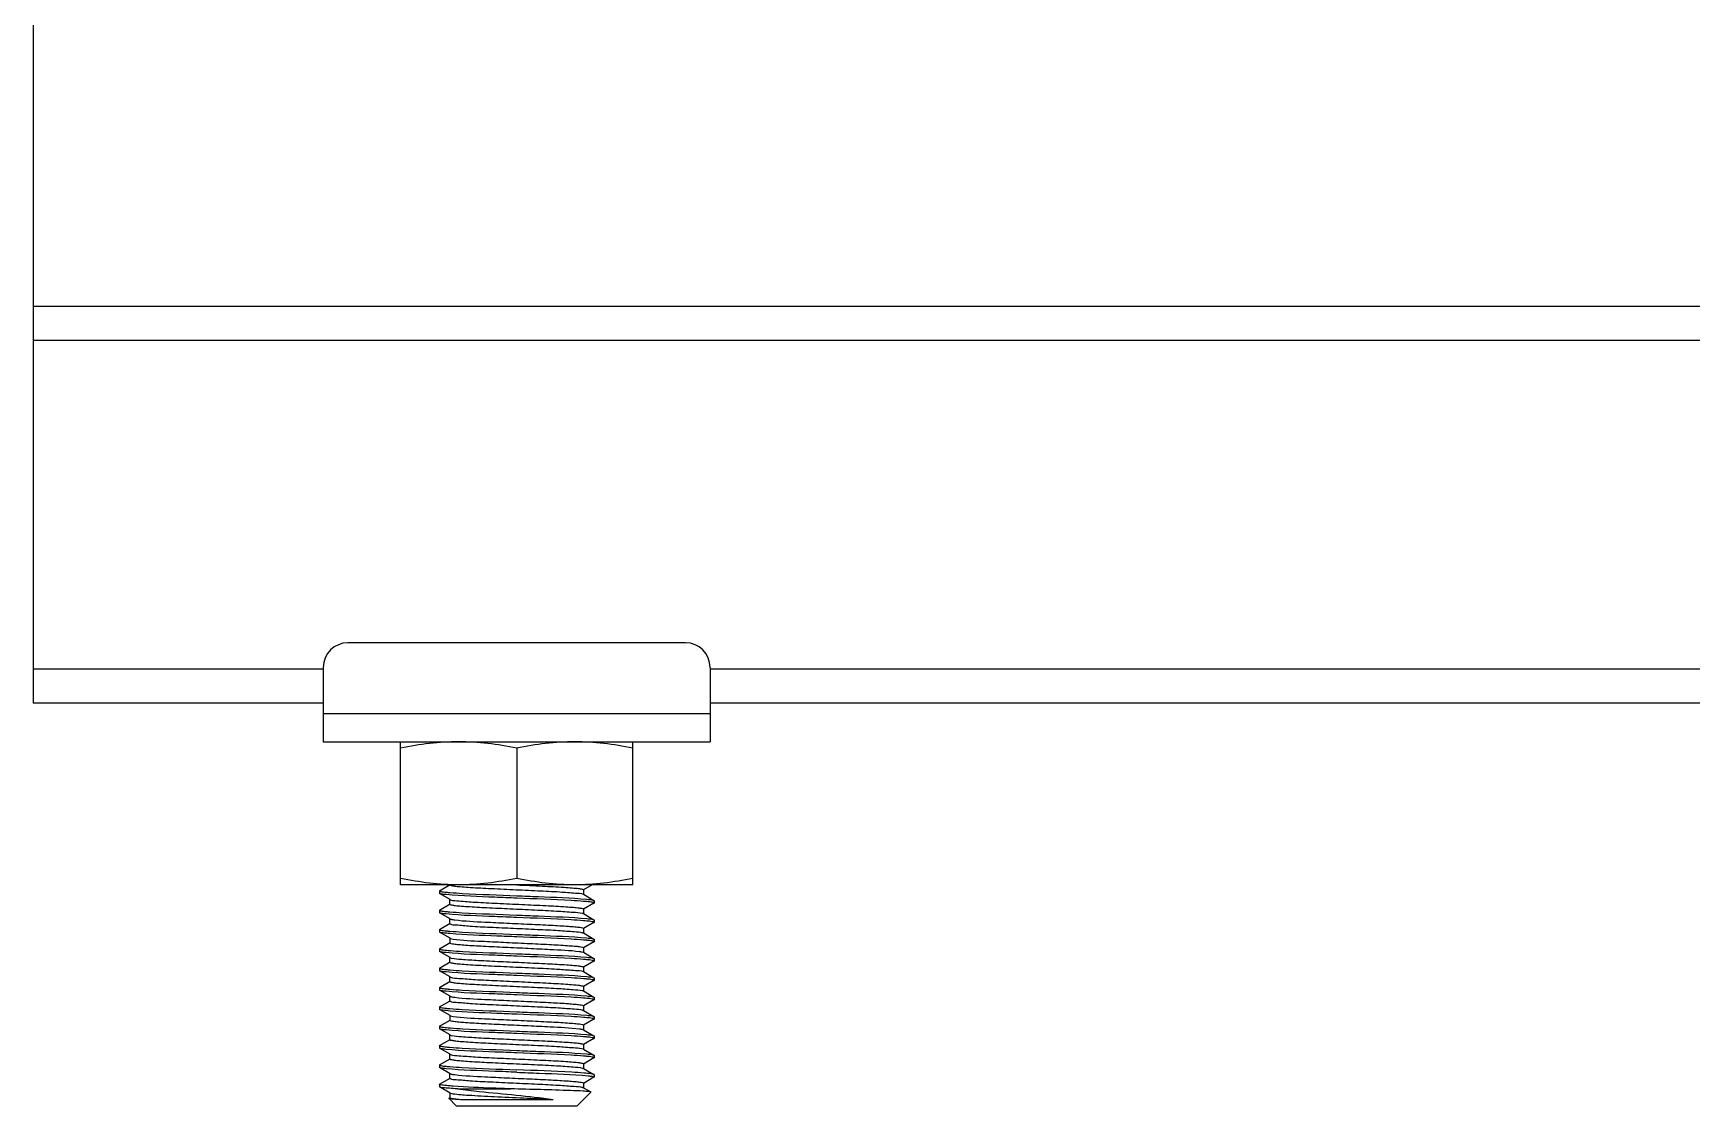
# Model space of a CAD drawing. Extents: x -427546 to -314919, y 698702 to 968782.
# Drawn here: x -418214 to -417338, y 893214 to 893781 of the extents above; entities that cross this region are included whole.
import ezdxf

# ---------------------------------------------------------------- set-up
doc = ezdxf.new("R2010")
doc.units = 0
doc.header["$LTSCALE"] = 1000
doc.header["$MEASUREMENT"] = 0
doc.layers.get('0').update_dxf_attribs({"linetype": 'CONTINUOUS'})

msp = doc.modelspace()

# ---------------------------------------------------------------- linework, layer by layer
at = {"color": 7}
msp.add_line((-418214.12, 893827.71), (-418214.12, 893426.5), dxfattribs=at)
for p, q in [((-413990.89, 893636.05), (-418214.12, 893636.05)), ((-413990.89, 893618.16), (-418214.12, 893618.16)), ((-417869.36, 893458.39), (-418047.77, 893458.39)), ((-418060.79, 893444.39), (-418214.12, 893444.39)), ((-418060.79, 893445.38), (-418060.79, 893406.06)), ((-417856.35, 893445.38), (-417856.35, 893406.06)), ((-414348.84, 893444.39), (-417856.35, 893444.39)), ((-418060.79, 893426.5), (-418214.12, 893426.5)), ((-417856.35, 893420.77), (-418060.79, 893420.77)), ((-414348.84, 893426.5), (-417856.35, 893426.5)), ((-418060.79, 893406.06), (-417856.35, 893406.06)), ((-418019.9, 893330.42), (-418019.9, 893406.06)), ((-417958.57, 893402.61), (-417958.57, 893333.87)), ((-417897.24, 893330.42), (-417897.24, 893406.06)), ((-417897.24, 893330.42), (-418019.9, 893330.42)), ((-417999.36, 893327.33), (-417999.46, 893327.22)), ((-417999.46, 893327.22), (-417999.46, 893325.94)), ((-417999.36, 893325.83), (-417999.46, 893325.94)), ((-417999.36, 893327.33), (-417993.81, 893330.55)), ((-417993.81, 893322.62), (-417999.36, 893325.83)), ((-417923.45, 893325.49), (-417923.33, 893325.43)), ((-417918.72, 893330.4), (-417923.33, 893327.73)), ((-417923.33, 893325.43), (-417917.78, 893322.22)), ((-417923.21, 893327.86), (-417923.21, 893325.31)), ((-417999.36, 893317.11), (-417999.46, 893317)), ((-417999.46, 893317), (-417999.46, 893315.72)), ((-417999.36, 893315.61), (-417999.46, 893315.72)), ((-417999.36, 893317.11), (-417993.81, 893320.32)), ((-417993.81, 893312.4), (-417999.36, 893315.61)), ((-417993.92, 893320.19), (-417993.92, 893322.75)), ((-417917.78, 893320.72), (-417923.33, 893317.51)), ((-417923.33, 893315.21), (-417917.78, 893312)), ((-417923.21, 893317.64), (-417923.21, 893315.08)), ((-417917.78, 893322.22), (-417917.68, 893322.11)), ((-417917.78, 893320.72), (-417917.68, 893320.83)), ((-417917.68, 893322.11), (-417917.68, 893320.83)), ((-417999.36, 893306.89), (-417999.46, 893306.78)), ((-417999.46, 893306.78), (-417999.46, 893305.5)), ((-417999.36, 893306.89), (-417993.81, 893310.1)), ((-417993.92, 893309.97), (-417993.92, 893312.53)), ((-417993.81, 893312.4), (-417993.66, 893312.33)), ((-417917.78, 893310.5), (-417923.33, 893307.29)), ((-417923.21, 893307.42), (-417923.21, 893304.86)), ((-417917.78, 893312), (-417917.68, 893311.89)), ((-417917.78, 893310.5), (-417917.68, 893310.61)), ((-417917.68, 893311.89), (-417917.68, 893310.61)), ((-417999.36, 893305.39), (-417999.46, 893305.5)), ((-417993.81, 893302.18), (-417999.36, 893305.39)), ((-417999.36, 893296.67), (-417993.81, 893299.88)), ((-417993.92, 893302.31), (-417993.92, 893299.75)), ((-417923.33, 893304.99), (-417917.78, 893301.78)), ((-417917.78, 893300.28), (-417923.33, 893297.07)), ((-417923.21, 893297.2), (-417923.21, 893294.64)), ((-417917.78, 893301.78), (-417917.68, 893301.67)), ((-417917.78, 893300.28), (-417917.68, 893300.39)), ((-417917.68, 893301.67), (-417917.68, 893300.39)), ((-417999.36, 893296.67), (-417999.46, 893296.56)), ((-417999.46, 893296.56), (-417999.46, 893295.28)), ((-417999.36, 893295.17), (-417999.46, 893295.28)), ((-417993.81, 893291.95), (-417999.36, 893295.17)), ((-417999.36, 893286.45), (-417993.81, 893289.66)), ((-417993.92, 893289.53), (-417993.92, 893292.08)), ((-417923.33, 893294.77), (-417917.78, 893291.56)), ((-417917.78, 893290.06), (-417923.33, 893286.84)), ((-417917.78, 893291.56), (-417917.68, 893291.45)), ((-417917.78, 893290.06), (-417917.68, 893290.17)), ((-417917.68, 893291.45), (-417917.68, 893290.17)), ((-417999.36, 893286.45), (-417999.46, 893286.33)), ((-417999.46, 893286.33), (-417999.46, 893285.06)), ((-417999.36, 893284.94), (-417999.46, 893285.06)), ((-417993.81, 893281.73), (-417999.36, 893284.94)), ((-417993.92, 893279.31), (-417993.92, 893281.86)), ((-417923.45, 893284.61), (-417923.33, 893284.55)), ((-417923.33, 893284.55), (-417917.78, 893281.34)), ((-417917.78, 893279.83), (-417923.33, 893276.62)), ((-417923.21, 893286.97), (-417923.21, 893284.42)), ((-417917.78, 893281.34), (-417917.68, 893281.22)), ((-417917.78, 893279.83), (-417917.68, 893279.95)), ((-417917.68, 893281.22), (-417917.68, 893279.95)), ((-417999.36, 893276.22), (-417999.46, 893276.11)), ((-417999.46, 893276.11), (-417999.46, 893274.83)), ((-417999.36, 893274.72), (-417999.46, 893274.83)), ((-417999.36, 893276.22), (-417993.81, 893279.44)), ((-417993.81, 893271.51), (-417999.36, 893274.72)), ((-417993.92, 893269.08), (-417993.92, 893271.64)), ((-417993.81, 893271.51), (-417993.66, 893271.44)), ((-417923.33, 893274.33), (-417917.78, 893271.11)), ((-417923.21, 893276.75), (-417923.21, 893274.2)), ((-417917.78, 893271.11), (-417917.68, 893271)), ((-417917.68, 893271), (-417917.68, 893269.72)), ((-417999.36, 893266), (-417999.46, 893265.89)), ((-417999.46, 893265.89), (-417999.46, 893264.61)), ((-417999.36, 893264.5), (-417999.46, 893264.61)), ((-417999.36, 893266), (-417993.81, 893269.21)), ((-417993.81, 893261.29), (-417999.36, 893264.5)), ((-417917.78, 893269.61), (-417923.33, 893266.4)), ((-417923.33, 893264.1), (-417917.78, 893260.89)), ((-417923.21, 893266.53), (-417923.21, 893263.97)), ((-417917.78, 893269.61), (-417917.68, 893269.72)), ((-417999.36, 893255.78), (-417999.46, 893255.67)), ((-417999.46, 893255.67), (-417999.46, 893254.39)), ((-417999.36, 893254.28), (-417999.46, 893254.39)), ((-417999.36, 893255.78), (-417993.81, 893258.99)), ((-417993.81, 893251.07), (-417999.36, 893254.28)), ((-417993.92, 893261.42), (-417993.92, 893258.86)), ((-417917.78, 893259.39), (-417923.33, 893256.18)), ((-417923.33, 893253.88), (-417917.78, 893250.67)), ((-417923.21, 893256.31), (-417923.21, 893253.75)), ((-417917.78, 893260.89), (-417917.68, 893260.78)), ((-417917.78, 893259.39), (-417917.68, 893259.5)), ((-417917.68, 893260.78), (-417917.68, 893259.5)), ((-417999.36, 893245.56), (-417999.46, 893245.45)), ((-417999.46, 893245.45), (-417999.46, 893244.17)), ((-417999.36, 893245.56), (-417993.81, 893248.77)), ((-417993.92, 893248.64), (-417993.92, 893251.2)), ((-417917.78, 893249.17), (-417923.33, 893245.96)), ((-417923.21, 893246.09), (-417923.21, 893243.53)), ((-417917.78, 893250.67), (-417917.68, 893250.56)), ((-417917.78, 893249.17), (-417917.68, 893249.28)), ((-417917.68, 893250.56), (-417917.68, 893249.28)), ((-417999.36, 893244.06), (-417999.46, 893244.17)), ((-417993.81, 893240.85), (-417999.36, 893244.06)), ((-417999.36, 893235.34), (-417993.81, 893238.55)), ((-417993.92, 893238.42), (-417993.92, 893240.97)), ((-417923.45, 893243.72), (-417923.33, 893243.66)), ((-417923.33, 893243.66), (-417917.78, 893240.45)), ((-417917.78, 893238.95), (-417923.33, 893235.73)), ((-417923.21, 893235.86), (-417923.21, 893233.31)), ((-417917.78, 893240.45), (-417917.68, 893240.34)), ((-417917.78, 893238.95), (-417917.68, 893239.06)), ((-417917.68, 893240.34), (-417917.68, 893239.06)), ((-417999.36, 893235.34), (-417999.46, 893235.22)), ((-417999.46, 893235.22), (-417999.46, 893233.95)), ((-417999.36, 893233.84), (-417999.46, 893233.95)), ((-417993.81, 893230.62), (-417999.36, 893233.84)), ((-417999.36, 893225.11), (-417993.81, 893228.33)), ((-417993.92, 893228.2), (-417993.92, 893230.75)), ((-417993.81, 893230.62), (-417993.66, 893230.55)), ((-417923.33, 893233.44), (-417917.78, 893230.23)), ((-417917.78, 893228.72), (-417923.33, 893225.51)), ((-417917.68, 893230.11), (-417917.78, 893230.23)), ((-417917.68, 893228.84), (-417917.78, 893228.72)), ((-417917.68, 893230.11), (-417917.68, 893228.84)), ((-417999.46, 893225), (-417999.36, 893225.11)), ((-417999.46, 893225), (-417999.46, 893223.73)), ((-417999.36, 893223.61), (-417999.46, 893223.73)), ((-417993.81, 893220.4), (-417999.36, 893223.61)), ((-417993.92, 893220.53), (-417993.92, 893217.98)), ((-417989.66, 893222.58), (-417961.78, 893222.58)), ((-417926.62, 893213.63), (-417919.38, 893220.87)), ((-417923.33, 893223.22), (-417919.41, 893220.95)), ((-417923.21, 893225.64), (-417923.21, 893223.09)), ((-417919.38, 893220.87), (-417919.41, 893220.95)), ((-417994.49, 893217.71), (-417994.51, 893217.63)), ((-417990.51, 893213.63), (-417994.51, 893217.63)), ((-417994.49, 893217.71), (-417993.81, 893218.1)), ((-417990.51, 893213.63), (-417926.62, 893213.63)), ((-417988.27, 893217.04), (-417939.39, 893217.04))]:
    msp.add_line(p, q)
for centre, radius, start, end in [((-418047.77, 893445.38), 13.01, 90, 180), ((-417869.36, 893445.38), 13.01, 0, 90), ((-417985.33, 893436.08), 110.05, 264.49217, 265.55859), ((-417985.29, 893426.43), 110.62, 264.5118, 265.55334), ((-417932.24, 893206.79), 115.25, 84.63776, 85.54388), ((-417985.35, 893415.5), 109.91, 264.49104, 265.55599), ((-417932.34, 893195.38), 116.44, 84.669, 85.54296), ((-417924.75, 893301.37), 3.9, 73.85887, 74.90685), ((-417932.39, 893184.51), 117.1, 84.68531, 85.54188), ((-417981.58, 893451.56), 156.34, 265.45034, 265.57659), ((-417932.25, 893175.93), 115.45, 84.64426, 85.54303), ((-417985.33, 893395.19), 110.05, 264.49217, 265.55859), ((-417932.24, 893165.9), 115.25, 84.63776, 85.54388), ((-417985.29, 893385.54), 110.62, 264.5118, 265.55334), ((-417985.35, 893374.61), 109.91, 264.49104, 265.55599), ((-417924.75, 893260.49), 3.9, 73.85887, 74.90685), ((-417932.34, 893154.49), 116.44, 84.669, 85.54296), ((-417981.58, 893410.67), 156.34, 265.45034, 265.57659), ((-417932.39, 893143.62), 117.1, 84.68531, 85.54188), ((-417985.33, 893354.3), 110.05, 264.49217, 265.55859), ((-417932.25, 893135.04), 115.45, 84.64426, 85.54303), ((-417932.24, 893125.01), 115.25, 84.63776, 85.54388), ((-417985.29, 893344.65), 110.62, 264.5118, 265.55334), ((-417924.75, 893219.6), 3.9, 73.85887, 74.90685)]:
    msp.add_arc(centre, radius, start, end)
for points, knots in [([(-417989.23, 893406.06), (-417994.38, 893406.06), (-418004.69, 893405.41), (-418014.85, 893403.67), (-418019.9, 893402.61)], [0, 0, 0, 0, 0.499234, 1, 1, 1, 1]), ([(-417958.57, 893402.61), (-417963.62, 893403.67), (-417973.78, 893405.41), (-417984.09, 893406.06), (-417989.23, 893406.06)], [0, 0, 0, 0, 0.500766, 1, 1, 1, 1]), ([(-417927.9, 893406.06), (-417933.04, 893406.06), (-417943.35, 893405.41), (-417953.52, 893403.67), (-417958.57, 893402.61)], [0, 0, 0, 0, 0.499234, 1, 1, 1, 1]), ([(-417897.24, 893402.61), (-417902.28, 893403.67), (-417912.45, 893405.41), (-417922.76, 893406.06), (-417927.9, 893406.06)], [0, 0, 0, 0, 0.500766, 1, 1, 1, 1]), ([(-417989.23, 893330.42), (-417994.38, 893330.42), (-418004.69, 893331.06), (-418014.85, 893332.81), (-418019.9, 893333.87)], [0, 0, 0, 0, 0.499234, 1, 1, 1, 1]), ([(-417958.57, 893333.87), (-417963.62, 893332.81), (-417973.78, 893331.06), (-417984.09, 893330.42), (-417989.23, 893330.42)], [0, 0, 0, 0, 0.500766, 1, 1, 1, 1]), ([(-417927.9, 893330.42), (-417933.04, 893330.42), (-417943.35, 893331.06), (-417953.52, 893332.81), (-417958.57, 893333.87)], [0, 0, 0, 0, 0.499234, 1, 1, 1, 1]), ([(-417897.24, 893333.87), (-417902.28, 893332.81), (-417912.45, 893331.06), (-417922.76, 893330.42), (-417927.9, 893330.42)], [0, 0, 0, 0, 0.500766, 1, 1, 1, 1]), ([(-417999.46, 893327.22), (-417999.46, 893327.17), (-417999.3, 893327.06), (-417999.17, 893327.03), (-417999.07, 893327)], [0, 0, 0, 0, 0.322656, 1, 1, 1, 1]), ([(-417995.87, 893325.26), (-417996.31, 893325.3), (-417997.46, 893325.46), (-417998.72, 893325.46), (-417999.36, 893325.83)], [0, 0, 0, 0, 0.378132, 1, 1, 1, 1]), ([(-417999.07, 893327), (-417998.91, 893326.95), (-417997.86, 893326.73), (-417996.79, 893326.63), (-417995.9, 893326.54)], [0, 0, 0, 0, 0.159145, 1, 1, 1, 1]), ([(-417958.57, 893323.39), (-417962.43, 893323.54), (-417974.86, 893324.08), (-417987.32, 893324.43), (-417995.87, 893325.26)], [0, 0, 0, 0, 0.310323, 1, 1, 1, 1]), ([(-417993.92, 893330.42), (-417993.92, 893330.18), (-417992.68, 893330.05), (-417991.18, 893329.71), (-417987.98, 893329.46), (-417982.11, 893329.01), (-417972.79, 893328.53), (-417960.53, 893327.95), (-417947.98, 893327.35), (-417936.88, 893326.89), (-417928.96, 893326.13), (-417924.71, 893325.99), (-417923.45, 893325.49)], [0, 0, 0, 0, 0.009911, 0.036684, 0.079861, 0.138026, 0.290611, 0.473012, 0.659513, 0.823824, 0.942824, 1, 1, 1, 1]), ([(-417993.86, 893326.36), (-417991.69, 893326.19), (-417979.93, 893325.48), (-417968.16, 893325.05), (-417958.57, 893324.67)], [0, 0, 0, 0, 0.184477, 1, 1, 1, 1]), ([(-417958.57, 893330.42), (-417954.06, 893330.21), (-417945.75, 893329.82), (-417935.87, 893329.32), (-417929.61, 893328.85), (-417926.17, 893328.6), (-417924.56, 893328.23), (-417923.21, 893328.11), (-417923.21, 893327.86)], [0, 0, 0, 0, 0.381423, 0.704927, 0.829053, 0.921512, 0.978868, 1, 1, 1, 1]), ([(-417958.57, 893324.67), (-417954.75, 893324.51), (-417942.38, 893323.99), (-417930, 893323.62), (-417921.48, 893322.82)], [0, 0, 0, 0, 0.308852, 1, 1, 1, 1]), ([(-417999.46, 893317), (-417999.46, 893316.95), (-417999.3, 893316.84), (-417999.16, 893316.8), (-417999.06, 893316.77)], [0, 0, 0, 0, 0.322005, 1, 1, 1, 1]), ([(-417995.9, 893315.04), (-417996.34, 893315.08), (-417997.48, 893315.24), (-417998.73, 893315.25), (-417999.36, 893315.61)], [0, 0, 0, 0, 0.377931, 1, 1, 1, 1]), ([(-417999.06, 893316.77), (-417998.9, 893316.73), (-417997.84, 893316.51), (-417996.77, 893316.4), (-417995.87, 893316.31)], [0, 0, 0, 0, 0.159397, 1, 1, 1, 1]), ([(-417958.57, 893313.17), (-417962.44, 893313.32), (-417974.88, 893313.86), (-417987.35, 893314.2), (-417995.9, 893315.04)], [0, 0, 0, 0, 0.310595, 1, 1, 1, 1]), ([(-417993.92, 893320.19), (-417993.92, 893319.97), (-417992.75, 893319.83), (-417991.31, 893319.51), (-417988.27, 893319.26), (-417982.67, 893318.82), (-417973.71, 893318.35), (-417961.84, 893317.79), (-417949.51, 893317.22), (-417938.39, 893316.7), (-417930, 893316.09), (-417925.44, 893315.77), (-417923.88, 893315.4)], [0, 0, 0, 0, 0.00951, 0.035123, 0.076469, 0.132247, 0.279239, 0.456494, 0.640275, 0.805971, 0.931424, 1, 1, 1, 1]), ([(-417993.86, 893316.14), (-417991.7, 893315.97), (-417979.94, 893315.26), (-417968.17, 893314.83), (-417958.57, 893314.44)], [0, 0, 0, 0, 0.184455, 1, 1, 1, 1]), ([(-417993.81, 893322.62), (-417993.77, 893322.6), (-417993.67, 893322.55), (-417993.56, 893322.52), (-417993.5, 893322.5)], [0, 0, 0, 0, 0.430479, 1, 1, 1, 1]), ([(-417993.5, 893322.5), (-417992.08, 893322.08), (-417987.68, 893321.82), (-417979.51, 893321.16), (-417968.4, 893320.66), (-417955.95, 893320.07), (-417943.89, 893319.51), (-417934.75, 893319.03), (-417929.01, 893318.58), (-417925.89, 893318.34), (-417924.42, 893318), (-417923.21, 893317.87), (-417923.21, 893317.64)], [0, 0, 0, 0, 0.062951, 0.18524, 0.350271, 0.535399, 0.715185, 0.864922, 0.92187, 0.964113, 0.990297, 1, 1, 1, 1]), ([(-417923.28, 893321.7), (-417925.45, 893321.87), (-417937.2, 893322.58), (-417948.97, 893323.01), (-417958.57, 893323.39)], [0, 0, 0, 0, 0.18453, 1, 1, 1, 1]), ([(-417923.88, 893315.4), (-417923.76, 893315.37), (-417923.58, 893315.32), (-417923.39, 893315.25), (-417923.33, 893315.21)], [0, 0, 0, 0, 0.59312, 1, 1, 1, 1]), ([(-417921.48, 893322.82), (-417921.01, 893322.77), (-417919.79, 893322.6), (-417918.45, 893322.61), (-417917.78, 893322.22)], [0, 0, 0, 0, 0.37931, 1, 1, 1, 1]), ([(-417918.14, 893321.08), (-417918.32, 893321.13), (-417919.42, 893321.34), (-417920.54, 893321.45), (-417921.47, 893321.54)], [0, 0, 0, 0, 0.163145, 1, 1, 1, 1]), ([(-417917.68, 893320.83), (-417917.68, 893320.89), (-417917.87, 893321.01), (-417918.03, 893321.05), (-417918.14, 893321.08)], [0, 0, 0, 0, 0.315061, 1, 1, 1, 1]), ([(-417999.46, 893306.78), (-417999.46, 893306.73), (-417999.31, 893306.62), (-417999.18, 893306.59), (-417999.09, 893306.56)], [0, 0, 0, 0, 0.324871, 1, 1, 1, 1]), ([(-417999.09, 893306.56), (-417998.93, 893306.51), (-417997.87, 893306.29), (-417996.8, 893306.18), (-417995.9, 893306.09)], [0, 0, 0, 0, 0.157623, 1, 1, 1, 1]), ([(-417993.92, 893309.97), (-417993.92, 893309.95), (-417993.89, 893309.89), (-417993.85, 893309.86), (-417993.82, 893309.85)], [0, 0, 0, 0, 0.402304, 1, 1, 1, 1]), ([(-417993.86, 893305.92), (-417991.7, 893305.75), (-417979.94, 893305.04), (-417968.17, 893304.6), (-417958.57, 893304.22)], [0, 0, 0, 0, 0.184436, 1, 1, 1, 1]), ([(-417993.82, 893309.85), (-417992.87, 893309.28), (-417989.09, 893309.31), (-417982.19, 893308.46), (-417971.99, 893308.08), (-417960.16, 893307.48), (-417948.1, 893306.93), (-417937.38, 893306.43), (-417929.44, 893305.81), (-417925.16, 893305.53), (-417923.73, 893305.14)], [0, 0, 0, 0, 0.046973, 0.152409, 0.303029, 0.479455, 0.658932, 0.818305, 0.937036, 1, 1, 1, 1]), ([(-417993.66, 893312.33), (-417993.54, 893312.28), (-417992.76, 893312.07), (-417991.97, 893311.98), (-417991.3, 893311.9)], [0, 0, 0, 0, 0.158312, 1, 1, 1, 1]), ([(-417991.3, 893311.9), (-417986.01, 893311.25), (-417976.84, 893310.87), (-417963.66, 893310.19), (-417952.01, 893309.68), (-417941.17, 893309.15), (-417933.13, 893308.7), (-417928.17, 893308.29), (-417925.5, 893308.05), (-417924.23, 893307.77), (-417923.21, 893307.61), (-417923.21, 893307.42)], [0, 0, 0, 0, 0.234088, 0.402448, 0.579889, 0.745639, 0.880314, 0.930897, 0.968237, 0.991317, 1, 1, 1, 1]), ([(-417958.57, 893314.44), (-417954.75, 893314.29), (-417942.38, 893313.76), (-417929.99, 893313.4), (-417921.47, 893312.59)], [0, 0, 0, 0, 0.308927, 1, 1, 1, 1]), ([(-417923.29, 893311.47), (-417925.46, 893311.64), (-417937.21, 893312.35), (-417948.98, 893312.79), (-417958.57, 893313.17)], [0, 0, 0, 0, 0.184554, 1, 1, 1, 1]), ([(-417918.1, 893310.85), (-417918.28, 893310.89), (-417919.41, 893311.12), (-417920.56, 893311.23), (-417921.52, 893311.32)], [0, 0, 0, 0, 0.159617, 1, 1, 1, 1]), ([(-417921.47, 893312.59), (-417921, 893312.55), (-417919.78, 893312.38), (-417918.45, 893312.39), (-417917.78, 893312)], [0, 0, 0, 0, 0.379296, 1, 1, 1, 1]), ([(-417917.68, 893310.61), (-417917.68, 893310.66), (-417917.85, 893310.78), (-417917.99, 893310.82), (-417918.1, 893310.85)], [0, 0, 0, 0, 0.317967, 1, 1, 1, 1]), ([(-417993.81, 893304.64), (-417995.08, 893304.74), (-417996.89, 893304.99), (-417998.85, 893305.09), (-417999.36, 893305.39)], [0, 0, 0, 0, 0.683734, 1, 1, 1, 1]), ([(-417993.92, 893299.75), (-417993.92, 893299.55), (-417992.88, 893299.4), (-417991.57, 893299.1), (-417988.83, 893298.87), (-417983.74, 893298.45), (-417975.52, 893298), (-417964.47, 893297.46), (-417952.67, 893296.94), (-417939.55, 893296.25), (-417930.49, 893295.9), (-417925.35, 893295.21)], [0, 0, 0, 0, 0.00884, 0.032379, 0.070466, 0.122006, 0.258971, 0.426878, 0.605536, 0.773444, 1, 1, 1, 1]), ([(-417958.57, 893302.95), (-417962.07, 893303.08), (-417973.82, 893303.57), (-417985.58, 893303.99), (-417993.81, 893304.64)], [0, 0, 0, 0, 0.297863, 1, 1, 1, 1]), ([(-417993.81, 893302.18), (-417993.74, 893302.14), (-417993.23, 893301.95), (-417992.69, 893301.87), (-417992.23, 893301.8)], [0, 0, 0, 0, 0.147905, 1, 1, 1, 1]), ([(-417992.23, 893301.8), (-417987.24, 893301.05), (-417978.3, 893300.75), (-417965.27, 893300.04), (-417953.32, 893299.52), (-417942.07, 893298.97), (-417933.66, 893298.51), (-417928.44, 893298.09), (-417925.63, 893297.85), (-417924.29, 893297.55), (-417923.21, 893297.4), (-417923.21, 893297.2)], [0, 0, 0, 0, 0.218787, 0.386207, 0.566108, 0.736243, 0.875583, 0.928118, 0.966979, 0.991, 1, 1, 1, 1]), ([(-417958.57, 893304.22), (-417954.76, 893304.07), (-417942.4, 893303.54), (-417930.03, 893303.18), (-417921.52, 893302.38)], [0, 0, 0, 0, 0.308576, 1, 1, 1, 1]), ([(-417923.29, 893301.25), (-417925.46, 893301.42), (-417937.21, 893302.13), (-417948.98, 893302.56), (-417958.57, 893302.95)], [0, 0, 0, 0, 0.184575, 1, 1, 1, 1]), ([(-417923.66, 893305.12), (-417923.6, 893305.1), (-417923.48, 893305.07), (-417923.37, 893305.02), (-417923.33, 893304.99)], [0, 0, 0, 0, 0.572041, 1, 1, 1, 1]), ([(-417918.15, 893300.64), (-417918.33, 893300.68), (-417919.46, 893300.91), (-417920.59, 893301.01), (-417921.55, 893301.1)], [0, 0, 0, 0, 0.163234, 1, 1, 1, 1]), ([(-417921.52, 893302.38), (-417921.04, 893302.33), (-417919.81, 893302.16), (-417918.46, 893302.17), (-417917.78, 893301.78)], [0, 0, 0, 0, 0.37952, 1, 1, 1, 1]), ([(-417917.68, 893300.39), (-417917.68, 893300.45), (-417917.88, 893300.57), (-417918.03, 893300.61), (-417918.15, 893300.64)], [0, 0, 0, 0, 0.313847, 1, 1, 1, 1]), ([(-417999.46, 893296.56), (-417999.46, 893296.51), (-417998.99, 893296.17), (-417998.51, 893296.2), (-417998.07, 893296.13)], [0, 0, 0, 0, 0.093121, 1, 1, 1, 1]), ([(-417995.9, 893294.59), (-417996.34, 893294.64), (-417997.48, 893294.8), (-417998.73, 893294.8), (-417999.36, 893295.17)], [0, 0, 0, 0, 0.377935, 1, 1, 1, 1]), ([(-417998.07, 893296.13), (-417997.81, 893296.09), (-417996.45, 893295.91), (-417995.09, 893295.79), (-417993.98, 893295.7)], [0, 0, 0, 0, 0.190828, 1, 1, 1, 1]), ([(-417958.57, 893292.72), (-417962.43, 893292.88), (-417974.88, 893293.41), (-417987.35, 893293.76), (-417995.9, 893294.59)], [0, 0, 0, 0, 0.310578, 1, 1, 1, 1]), ([(-417993.92, 893289.53), (-417993.92, 893289.3), (-417992.68, 893289.16), (-417991.18, 893288.82), (-417987.98, 893288.58), (-417982.11, 893288.12), (-417972.79, 893287.64), (-417960.53, 893287.07), (-417947.98, 893286.46), (-417936.88, 893286), (-417928.96, 893285.25), (-417924.71, 893285.1), (-417923.45, 893284.61)], [0, 0, 0, 0, 0.009911, 0.036684, 0.079861, 0.138026, 0.290611, 0.473012, 0.659513, 0.823824, 0.942824, 1, 1, 1, 1]), ([(-417993.81, 893291.95), (-417993.71, 893291.9), (-417993.43, 893291.81), (-417993.15, 893291.74), (-417992.97, 893291.71)], [0, 0, 0, 0, 0.388593, 1, 1, 1, 1]), ([(-417993.64, 893295.68), (-417991.47, 893295.51), (-417979.78, 893294.81), (-417968.09, 893294.38), (-417958.57, 893294)], [0, 0, 0, 0, 0.18595, 1, 1, 1, 1]), ([(-417992.97, 893291.71), (-417991.28, 893291.37), (-417986.55, 893291.01), (-417977.97, 893290.44), (-417966.85, 893289.91), (-417954.64, 893289.35), (-417942.97, 893288.79), (-417934.2, 893288.33), (-417928.73, 893287.89), (-417925.76, 893287.65), (-417924.36, 893287.33), (-417923.21, 893287.19), (-417923.21, 893286.97)], [0, 0, 0, 0, 0.074051, 0.202548, 0.368862, 0.551322, 0.726125, 0.870472, 0.925123, 0.96561, 0.990669, 1, 1, 1, 1]), ([(-417958.57, 893294), (-417954.76, 893293.85), (-417942.42, 893293.32), (-417930.05, 893292.96), (-417921.55, 893292.16)], [0, 0, 0, 0, 0.308379, 1, 1, 1, 1]), ([(-417923.28, 893291.03), (-417925.45, 893291.2), (-417937.2, 893291.91), (-417948.97, 893292.34), (-417958.57, 893292.72)], [0, 0, 0, 0, 0.184524, 1, 1, 1, 1]), ([(-417925.35, 893295.21), (-417925.1, 893295.17), (-417924.43, 893295.06), (-417923.71, 893294.99), (-417923.33, 893294.77)], [0, 0, 0, 0, 0.360643, 1, 1, 1, 1]), ([(-417921.55, 893292.16), (-417921.06, 893292.11), (-417919.82, 893291.94), (-417918.46, 893291.95), (-417917.78, 893291.56)], [0, 0, 0, 0, 0.379704, 1, 1, 1, 1]), ([(-417918.09, 893290.4), (-417918.27, 893290.45), (-417919.39, 893290.68), (-417920.52, 893290.78), (-417921.48, 893290.87)], [0, 0, 0, 0, 0.159226, 1, 1, 1, 1]), ([(-417917.68, 893290.17), (-417917.68, 893290.22), (-417917.85, 893290.33), (-417917.99, 893290.37), (-417918.09, 893290.4)], [0, 0, 0, 0, 0.318631, 1, 1, 1, 1]), ([(-417999.46, 893286.33), (-417999.46, 893286.29), (-417999.3, 893286.18), (-417999.17, 893286.14), (-417999.07, 893286.11)], [0, 0, 0, 0, 0.322656, 1, 1, 1, 1]), ([(-417995.87, 893284.37), (-417996.31, 893284.41), (-417997.46, 893284.58), (-417998.72, 893284.58), (-417999.36, 893284.94)], [0, 0, 0, 0, 0.378132, 1, 1, 1, 1]), ([(-417999.07, 893286.11), (-417998.91, 893286.06), (-417997.86, 893285.84), (-417996.79, 893285.74), (-417995.9, 893285.65)], [0, 0, 0, 0, 0.159145, 1, 1, 1, 1]), ([(-417958.57, 893282.5), (-417962.43, 893282.65), (-417974.86, 893283.19), (-417987.32, 893283.54), (-417995.87, 893284.37)], [0, 0, 0, 0, 0.310323, 1, 1, 1, 1]), ([(-417993.86, 893285.47), (-417991.69, 893285.3), (-417979.93, 893284.59), (-417968.16, 893284.16), (-417958.57, 893283.78)], [0, 0, 0, 0, 0.184477, 1, 1, 1, 1]), ([(-417993.81, 893281.73), (-417993.77, 893281.71), (-417993.67, 893281.66), (-417993.56, 893281.63), (-417993.5, 893281.61)], [0, 0, 0, 0, 0.430479, 1, 1, 1, 1]), ([(-417993.5, 893281.61), (-417992.08, 893281.19), (-417987.68, 893280.93), (-417979.51, 893280.27), (-417968.4, 893279.77), (-417955.95, 893279.19), (-417943.89, 893278.62), (-417934.75, 893278.14), (-417929.01, 893277.69), (-417925.89, 893277.45), (-417924.42, 893277.12), (-417923.21, 893276.98), (-417923.21, 893276.75)], [0, 0, 0, 0, 0.062951, 0.18524, 0.350271, 0.535399, 0.715185, 0.864922, 0.92187, 0.964113, 0.990297, 1, 1, 1, 1]), ([(-417958.57, 893283.78), (-417954.75, 893283.63), (-417942.38, 893283.1), (-417930, 893282.74), (-417921.48, 893281.93)], [0, 0, 0, 0, 0.308852, 1, 1, 1, 1]), ([(-417923.28, 893280.81), (-417925.45, 893280.98), (-417937.2, 893281.69), (-417948.97, 893282.12), (-417958.57, 893282.5)], [0, 0, 0, 0, 0.18453, 1, 1, 1, 1]), ([(-417921.48, 893281.93), (-417921.01, 893281.89), (-417919.79, 893281.71), (-417918.45, 893281.73), (-417917.78, 893281.34)], [0, 0, 0, 0, 0.37931, 1, 1, 1, 1]), ([(-417918.14, 893280.19), (-417918.32, 893280.24), (-417919.42, 893280.46), (-417920.54, 893280.56), (-417921.47, 893280.65)], [0, 0, 0, 0, 0.163145, 1, 1, 1, 1]), ([(-417917.68, 893279.95), (-417917.68, 893280), (-417917.87, 893280.12), (-417918.03, 893280.16), (-417918.14, 893280.19)], [0, 0, 0, 0, 0.315061, 1, 1, 1, 1]), ([(-417999.46, 893276.11), (-417999.46, 893276.06), (-417999.3, 893275.95), (-417999.16, 893275.92), (-417999.06, 893275.89)], [0, 0, 0, 0, 0.322005, 1, 1, 1, 1]), ([(-417995.9, 893274.15), (-417996.34, 893274.19), (-417997.48, 893274.36), (-417998.73, 893274.36), (-417999.36, 893274.72)], [0, 0, 0, 0, 0.377931, 1, 1, 1, 1]), ([(-417999.06, 893275.89), (-417998.9, 893275.84), (-417997.84, 893275.62), (-417996.77, 893275.51), (-417995.87, 893275.43)], [0, 0, 0, 0, 0.159397, 1, 1, 1, 1]), ([(-417958.57, 893272.28), (-417962.44, 893272.43), (-417974.88, 893272.97), (-417987.35, 893273.32), (-417995.9, 893274.15)], [0, 0, 0, 0, 0.310595, 1, 1, 1, 1]), ([(-417993.92, 893279.31), (-417993.92, 893279.08), (-417992.75, 893278.94), (-417991.31, 893278.62), (-417988.27, 893278.38), (-417982.67, 893277.93), (-417973.71, 893277.46), (-417961.84, 893276.9), (-417949.51, 893276.33), (-417938.39, 893275.81), (-417930, 893275.2), (-417925.44, 893274.88), (-417923.88, 893274.51)], [0, 0, 0, 0, 0.00951, 0.035123, 0.076469, 0.132247, 0.279239, 0.456494, 0.640275, 0.805971, 0.931424, 1, 1, 1, 1]), ([(-417993.86, 893275.25), (-417991.7, 893275.08), (-417979.94, 893274.37), (-417968.17, 893273.94), (-417958.57, 893273.56)], [0, 0, 0, 0, 0.184455, 1, 1, 1, 1]), ([(-417993.66, 893271.44), (-417993.54, 893271.4), (-417992.76, 893271.19), (-417991.97, 893271.09), (-417991.3, 893271.01)], [0, 0, 0, 0, 0.158312, 1, 1, 1, 1]), ([(-417991.3, 893271.01), (-417986.01, 893270.37), (-417976.84, 893269.98), (-417963.66, 893269.31), (-417952.01, 893268.79), (-417941.17, 893268.26), (-417933.13, 893267.81), (-417928.17, 893267.4), (-417925.5, 893267.17), (-417924.23, 893266.88), (-417923.21, 893266.73), (-417923.21, 893266.53)], [0, 0, 0, 0, 0.234088, 0.402448, 0.579889, 0.745639, 0.880314, 0.930897, 0.968237, 0.991317, 1, 1, 1, 1]), ([(-417958.57, 893273.56), (-417954.75, 893273.4), (-417942.38, 893272.88), (-417929.99, 893272.51), (-417921.47, 893271.71)], [0, 0, 0, 0, 0.308927, 1, 1, 1, 1]), ([(-417923.29, 893270.59), (-417925.46, 893270.76), (-417937.21, 893271.47), (-417948.98, 893271.9), (-417958.57, 893272.28)], [0, 0, 0, 0, 0.184554, 1, 1, 1, 1]), ([(-417923.88, 893274.51), (-417923.76, 893274.48), (-417923.58, 893274.43), (-417923.39, 893274.36), (-417923.33, 893274.33)], [0, 0, 0, 0, 0.59312, 1, 1, 1, 1]), ([(-417921.47, 893271.71), (-417921, 893271.66), (-417919.78, 893271.49), (-417918.45, 893271.5), (-417917.78, 893271.11)], [0, 0, 0, 0, 0.379296, 1, 1, 1, 1]), ([(-417999.46, 893265.89), (-417999.46, 893265.84), (-417999.31, 893265.74), (-417999.18, 893265.7), (-417999.09, 893265.67)], [0, 0, 0, 0, 0.324871, 1, 1, 1, 1]), ([(-417993.81, 893263.75), (-417995.08, 893263.85), (-417996.89, 893264.1), (-417998.85, 893264.21), (-417999.36, 893264.5)], [0, 0, 0, 0, 0.683734, 1, 1, 1, 1]), ([(-417999.09, 893265.67), (-417998.93, 893265.62), (-417997.87, 893265.4), (-417996.8, 893265.29), (-417995.9, 893265.21)], [0, 0, 0, 0, 0.157623, 1, 1, 1, 1]), ([(-417993.92, 893269.08), (-417993.92, 893269.06), (-417993.89, 893269.01), (-417993.85, 893268.98), (-417993.82, 893268.96)], [0, 0, 0, 0, 0.402304, 1, 1, 1, 1]), ([(-417993.86, 893265.03), (-417991.7, 893264.86), (-417979.94, 893264.15), (-417968.17, 893263.72), (-417958.57, 893263.34)], [0, 0, 0, 0, 0.184436, 1, 1, 1, 1]), ([(-417993.82, 893268.96), (-417992.87, 893268.4), (-417989.09, 893268.42), (-417982.19, 893267.57), (-417971.99, 893267.19), (-417960.16, 893266.59), (-417948.1, 893266.04), (-417937.38, 893265.54), (-417929.44, 893264.92), (-417925.16, 893264.64), (-417923.73, 893264.25)], [0, 0, 0, 0, 0.046973, 0.152409, 0.303029, 0.479455, 0.658932, 0.818305, 0.937036, 1, 1, 1, 1]), ([(-417958.57, 893262.06), (-417962.07, 893262.2), (-417973.82, 893262.68), (-417985.58, 893263.1), (-417993.81, 893263.75)], [0, 0, 0, 0, 0.297863, 1, 1, 1, 1]), ([(-417958.57, 893263.34), (-417954.76, 893263.18), (-417942.4, 893262.66), (-417930.03, 893262.29), (-417921.52, 893261.49)], [0, 0, 0, 0, 0.308576, 1, 1, 1, 1]), ([(-417923.29, 893260.36), (-417925.46, 893260.53), (-417937.21, 893261.25), (-417948.98, 893261.68), (-417958.57, 893262.06)], [0, 0, 0, 0, 0.184575, 1, 1, 1, 1]), ([(-417923.66, 893264.23), (-417923.6, 893264.21), (-417923.48, 893264.18), (-417923.37, 893264.13), (-417923.33, 893264.1)], [0, 0, 0, 0, 0.572041, 1, 1, 1, 1]), ([(-417918.1, 893269.96), (-417918.28, 893270.01), (-417919.41, 893270.24), (-417920.56, 893270.34), (-417921.52, 893270.43)], [0, 0, 0, 0, 0.159617, 1, 1, 1, 1]), ([(-417917.68, 893269.72), (-417917.68, 893269.78), (-417917.85, 893269.89), (-417917.99, 893269.93), (-417918.1, 893269.96)], [0, 0, 0, 0, 0.317967, 1, 1, 1, 1]), ([(-417999.46, 893255.67), (-417999.46, 893255.62), (-417998.99, 893255.28), (-417998.51, 893255.31), (-417998.07, 893255.24)], [0, 0, 0, 0, 0.093121, 1, 1, 1, 1]), ([(-417995.9, 893253.71), (-417996.34, 893253.75), (-417997.48, 893253.91), (-417998.73, 893253.91), (-417999.36, 893254.28)], [0, 0, 0, 0, 0.377935, 1, 1, 1, 1]), ([(-417998.07, 893255.24), (-417997.81, 893255.2), (-417996.45, 893255.02), (-417995.09, 893254.91), (-417993.98, 893254.82)], [0, 0, 0, 0, 0.190828, 1, 1, 1, 1]), ([(-417958.57, 893251.84), (-417962.43, 893251.99), (-417974.88, 893252.52), (-417987.35, 893252.87), (-417995.9, 893253.71)], [0, 0, 0, 0, 0.310578, 1, 1, 1, 1]), ([(-417993.92, 893258.86), (-417993.92, 893258.66), (-417992.88, 893258.51), (-417991.57, 893258.22), (-417988.83, 893257.98), (-417983.74, 893257.56), (-417975.52, 893257.11), (-417964.47, 893256.57), (-417952.67, 893256.05), (-417939.55, 893255.36), (-417930.49, 893255.01), (-417925.35, 893254.32)], [0, 0, 0, 0, 0.00884, 0.032379, 0.070466, 0.122006, 0.258971, 0.426878, 0.605536, 0.773444, 1, 1, 1, 1]), ([(-417993.81, 893261.29), (-417993.74, 893261.25), (-417993.23, 893261.06), (-417992.69, 893260.98), (-417992.23, 893260.91)], [0, 0, 0, 0, 0.147905, 1, 1, 1, 1]), ([(-417993.64, 893254.79), (-417991.47, 893254.62), (-417979.78, 893253.92), (-417968.09, 893253.49), (-417958.57, 893253.11)], [0, 0, 0, 0, 0.18595, 1, 1, 1, 1]), ([(-417992.23, 893260.91), (-417987.24, 893260.16), (-417978.3, 893259.86), (-417965.27, 893259.15), (-417953.32, 893258.63), (-417942.07, 893258.08), (-417933.66, 893257.63), (-417928.44, 893257.2), (-417925.63, 893256.97), (-417924.29, 893256.66), (-417923.21, 893256.52), (-417923.21, 893256.31)], [0, 0, 0, 0, 0.218787, 0.386207, 0.566108, 0.736243, 0.875583, 0.928118, 0.966979, 0.991, 1, 1, 1, 1]), ([(-417925.35, 893254.32), (-417925.1, 893254.29), (-417924.43, 893254.17), (-417923.71, 893254.1), (-417923.33, 893253.88)], [0, 0, 0, 0, 0.360643, 1, 1, 1, 1]), ([(-417918.15, 893259.75), (-417918.33, 893259.8), (-417919.46, 893260.02), (-417920.59, 893260.13), (-417921.55, 893260.21)], [0, 0, 0, 0, 0.163234, 1, 1, 1, 1]), ([(-417921.52, 893261.49), (-417921.04, 893261.45), (-417919.81, 893261.27), (-417918.46, 893261.29), (-417917.78, 893260.89)], [0, 0, 0, 0, 0.37952, 1, 1, 1, 1]), ([(-417917.68, 893259.5), (-417917.68, 893259.56), (-417917.88, 893259.68), (-417918.03, 893259.72), (-417918.15, 893259.75)], [0, 0, 0, 0, 0.313847, 1, 1, 1, 1]), ([(-417999.46, 893245.45), (-417999.46, 893245.4), (-417999.3, 893245.29), (-417999.17, 893245.25), (-417999.07, 893245.22)], [0, 0, 0, 0, 0.322656, 1, 1, 1, 1]), ([(-417999.07, 893245.22), (-417998.91, 893245.18), (-417997.86, 893244.95), (-417996.79, 893244.85), (-417995.9, 893244.76)], [0, 0, 0, 0, 0.159145, 1, 1, 1, 1]), ([(-417993.92, 893248.64), (-417993.92, 893248.41), (-417992.68, 893248.27), (-417991.18, 893247.93), (-417987.98, 893247.69), (-417982.11, 893247.23), (-417972.79, 893246.75), (-417960.53, 893246.18), (-417947.98, 893245.58), (-417936.88, 893245.11), (-417928.96, 893244.36), (-417924.71, 893244.22), (-417923.45, 893243.72)], [0, 0, 0, 0, 0.009911, 0.036684, 0.079861, 0.138026, 0.290611, 0.473012, 0.659513, 0.823824, 0.942824, 1, 1, 1, 1]), ([(-417993.86, 893244.59), (-417991.69, 893244.41), (-417979.93, 893243.7), (-417968.16, 893243.27), (-417958.57, 893242.89)], [0, 0, 0, 0, 0.184477, 1, 1, 1, 1]), ([(-417993.81, 893251.07), (-417993.71, 893251.01), (-417993.43, 893250.92), (-417993.15, 893250.85), (-417992.97, 893250.82)], [0, 0, 0, 0, 0.388593, 1, 1, 1, 1]), ([(-417992.97, 893250.82), (-417991.28, 893250.48), (-417986.55, 893250.13), (-417977.97, 893249.55), (-417966.85, 893249.02), (-417954.64, 893248.46), (-417942.97, 893247.91), (-417934.2, 893247.44), (-417928.73, 893247), (-417925.76, 893246.76), (-417924.36, 893246.45), (-417923.21, 893246.3), (-417923.21, 893246.09)], [0, 0, 0, 0, 0.074051, 0.202548, 0.368862, 0.551322, 0.726125, 0.870472, 0.925123, 0.96561, 0.990669, 1, 1, 1, 1]), ([(-417958.57, 893253.11), (-417954.76, 893252.96), (-417942.42, 893252.44), (-417930.05, 893252.07), (-417921.55, 893251.27)], [0, 0, 0, 0, 0.308379, 1, 1, 1, 1]), ([(-417923.28, 893250.14), (-417925.45, 893250.31), (-417937.2, 893251.02), (-417948.97, 893251.45), (-417958.57, 893251.84)], [0, 0, 0, 0, 0.184524, 1, 1, 1, 1]), ([(-417921.55, 893251.27), (-417921.06, 893251.23), (-417919.82, 893251.05), (-417918.46, 893251.07), (-417917.78, 893250.67)], [0, 0, 0, 0, 0.379704, 1, 1, 1, 1]), ([(-417918.09, 893249.51), (-417918.27, 893249.56), (-417919.39, 893249.79), (-417920.52, 893249.9), (-417921.48, 893249.99)], [0, 0, 0, 0, 0.159226, 1, 1, 1, 1]), ([(-417917.68, 893249.28), (-417917.68, 893249.33), (-417917.85, 893249.44), (-417917.99, 893249.48), (-417918.09, 893249.51)], [0, 0, 0, 0, 0.318631, 1, 1, 1, 1]), ([(-417995.87, 893243.48), (-417996.31, 893243.53), (-417997.46, 893243.69), (-417998.72, 893243.69), (-417999.36, 893244.06)], [0, 0, 0, 0, 0.378132, 1, 1, 1, 1]), ([(-417958.57, 893241.61), (-417962.43, 893241.77), (-417974.86, 893242.3), (-417987.32, 893242.65), (-417995.87, 893243.48)], [0, 0, 0, 0, 0.310323, 1, 1, 1, 1]), ([(-417993.92, 893238.42), (-417993.92, 893238.2), (-417992.75, 893238.06), (-417991.31, 893237.73), (-417988.27, 893237.49), (-417982.67, 893237.05), (-417973.71, 893236.57), (-417961.84, 893236.01), (-417949.51, 893235.44), (-417938.39, 893234.92), (-417930, 893234.32), (-417925.44, 893234), (-417923.88, 893233.62)], [0, 0, 0, 0, 0.00951, 0.035123, 0.076469, 0.132247, 0.279239, 0.456494, 0.640275, 0.805971, 0.931424, 1, 1, 1, 1]), ([(-417993.81, 893240.85), (-417993.77, 893240.82), (-417993.67, 893240.78), (-417993.56, 893240.74), (-417993.5, 893240.72)], [0, 0, 0, 0, 0.430479, 1, 1, 1, 1]), ([(-417993.5, 893240.72), (-417992.08, 893240.3), (-417987.68, 893240.04), (-417979.51, 893239.38), (-417968.4, 893238.88), (-417955.95, 893238.3), (-417943.89, 893237.73), (-417934.75, 893237.25), (-417929.01, 893236.81), (-417925.89, 893236.56), (-417924.42, 893236.23), (-417923.21, 893236.09), (-417923.21, 893235.86)], [0, 0, 0, 0, 0.062951, 0.18524, 0.350271, 0.535399, 0.715185, 0.864922, 0.92187, 0.964113, 0.990297, 1, 1, 1, 1]), ([(-417958.57, 893242.89), (-417954.75, 893242.74), (-417942.38, 893242.21), (-417930, 893241.85), (-417921.48, 893241.04)], [0, 0, 0, 0, 0.308852, 1, 1, 1, 1]), ([(-417923.28, 893239.92), (-417925.45, 893240.09), (-417937.2, 893240.8), (-417948.97, 893241.23), (-417958.57, 893241.61)], [0, 0, 0, 0, 0.18453, 1, 1, 1, 1]), ([(-417921.48, 893241.04), (-417921.01, 893241), (-417919.79, 893240.83), (-417918.45, 893240.84), (-417917.78, 893240.45)], [0, 0, 0, 0, 0.37931, 1, 1, 1, 1]), ([(-417918.14, 893239.3), (-417918.32, 893239.35), (-417919.42, 893239.57), (-417920.54, 893239.68), (-417921.47, 893239.76)], [0, 0, 0, 0, 0.163145, 1, 1, 1, 1]), ([(-417917.68, 893239.06), (-417917.68, 893239.12), (-417917.87, 893239.23), (-417918.03, 893239.27), (-417918.14, 893239.3)], [0, 0, 0, 0, 0.315061, 1, 1, 1, 1]), ([(-417999.46, 893235.22), (-417999.46, 893235.17), (-417999.3, 893235.07), (-417999.16, 893235.03), (-417999.06, 893235)], [0, 0, 0, 0, 0.322005, 1, 1, 1, 1]), ([(-417995.9, 893233.26), (-417996.34, 893233.31), (-417997.48, 893233.47), (-417998.73, 893233.47), (-417999.36, 893233.84)], [0, 0, 0, 0, 0.377931, 1, 1, 1, 1]), ([(-417999.06, 893235), (-417998.9, 893234.95), (-417997.84, 893234.73), (-417996.77, 893234.63), (-417995.87, 893234.54)], [0, 0, 0, 0, 0.159397, 1, 1, 1, 1]), ([(-417958.57, 893231.39), (-417962.44, 893231.55), (-417974.88, 893232.08), (-417987.35, 893232.43), (-417995.9, 893233.26)], [0, 0, 0, 0, 0.310595, 1, 1, 1, 1]), ([(-417993.92, 893228.2), (-417993.92, 893228.17), (-417993.89, 893228.12), (-417993.85, 893228.09), (-417993.82, 893228.07)], [0, 0, 0, 0, 0.402304, 1, 1, 1, 1]), ([(-417993.86, 893234.36), (-417991.7, 893234.19), (-417979.94, 893233.48), (-417968.17, 893233.05), (-417958.57, 893232.67)], [0, 0, 0, 0, 0.184455, 1, 1, 1, 1]), ([(-417993.82, 893228.07), (-417992.87, 893227.51), (-417989.09, 893227.54), (-417982.19, 893226.68), (-417971.99, 893226.31), (-417960.16, 893225.7), (-417948.1, 893225.16), (-417937.38, 893224.65), (-417929.44, 893224.04), (-417925.16, 893223.75), (-417923.73, 893223.37)], [0, 0, 0, 0, 0.046973, 0.152409, 0.303029, 0.479455, 0.658932, 0.818305, 0.937036, 1, 1, 1, 1]), ([(-417993.66, 893230.55), (-417993.54, 893230.51), (-417992.76, 893230.3), (-417991.97, 893230.2), (-417991.3, 893230.12)], [0, 0, 0, 0, 0.158312, 1, 1, 1, 1]), ([(-417991.3, 893230.12), (-417986.01, 893229.48), (-417976.84, 893229.09), (-417963.66, 893228.42), (-417952.01, 893227.9), (-417941.17, 893227.37), (-417933.13, 893226.92), (-417928.17, 893226.51), (-417925.5, 893226.28), (-417924.23, 893225.99), (-417923.21, 893225.84), (-417923.21, 893225.64)], [0, 0, 0, 0, 0.234088, 0.402448, 0.579889, 0.745639, 0.880314, 0.930897, 0.968237, 0.991317, 1, 1, 1, 1]), ([(-417923.02, 893230.95), (-417925.18, 893231.13), (-417937.02, 893231.85), (-417948.88, 893232.28), (-417958.57, 893232.67)], [0, 0, 0, 0, 0.182705, 1, 1, 1, 1]), ([(-417958.57, 893231.39), (-417954.61, 893231.23), (-417942.02, 893230.69), (-417929.39, 893230.37), (-417920.79, 893229.47)], [0, 0, 0, 0, 0.314055, 1, 1, 1, 1]), ([(-417923.88, 893233.62), (-417923.76, 893233.6), (-417923.58, 893233.55), (-417923.39, 893233.48), (-417923.33, 893233.44)], [0, 0, 0, 0, 0.59312, 1, 1, 1, 1]), ([(-417917.78, 893230.23), (-417918.26, 893230.51), (-417920.11, 893230.62), (-417921.82, 893230.86), (-417923.02, 893230.95)], [0, 0, 0, 0, 0.317639, 1, 1, 1, 1]), ([(-417920.79, 893229.47), (-417920.44, 893229.44), (-417919.47, 893229.31), (-417918.46, 893229.23), (-417917.88, 893229)], [0, 0, 0, 0, 0.356934, 1, 1, 1, 1]), ([(-417917.88, 893229), (-417917.83, 893228.97), (-417917.75, 893228.94), (-417917.68, 893228.87), (-417917.68, 893228.84)], [0, 0, 0, 0, 0.641445, 1, 1, 1, 1]), ([(-417997.5, 893224.5), (-417997.99, 893224.56), (-417998.48, 893224.69), (-417999.46, 893224.82), (-417999.46, 893225)], [0, 0, 0, 0, 0.728363, 1, 1, 1, 1]), ([(-417994.99, 893222.96), (-417995.55, 893223.01), (-417996.99, 893223.2), (-417998.57, 893223.16), (-417999.36, 893223.61)], [0, 0, 0, 0, 0.382699, 1, 1, 1, 1]), ([(-417992.18, 893224.02), (-417992.72, 893224.05), (-417994.5, 893224.19), (-417996.27, 893224.34), (-417997.5, 893224.5)], [0, 0, 0, 0, 0.305053, 1, 1, 1, 1]), ([(-417989.66, 893222.58), (-417990.16, 893222.61), (-417991.94, 893222.72), (-417993.71, 893222.85), (-417994.99, 893222.96)], [0, 0, 0, 0, 0.281925, 1, 1, 1, 1]), ([(-417993.81, 893220.4), (-417993.74, 893220.36), (-417993.25, 893220.18), (-417992.72, 893220.1), (-417992.28, 893220.03)], [0, 0, 0, 0, 0.148725, 1, 1, 1, 1]), ([(-417992.28, 893220.03), (-417989.56, 893219.62), (-417982.29, 893219.17), (-417964.67, 893218.18), (-417949.77, 893217.61), (-417939.39, 893217.04)], [0, 0, 0, 0, 0.155884, 0.411275, 1, 1, 1, 1]), ([(-417961.78, 893222.58), (-417964.73, 893222.69), (-417974.87, 893223.11), (-417985.01, 893223.52), (-417992.18, 893224.02)], [0, 0, 0, 0, 0.29188, 1, 1, 1, 1]), ([(-417989.66, 893222.58), (-417985.89, 893222.08), (-417969.14, 893220.2), (-417952.32, 893218.85), (-417939.39, 893217.04)], [0, 0, 0, 0, 0.225337, 1, 1, 1, 1]), ([(-417923.48, 893221.38), (-417925.7, 893221.51), (-417938.46, 893222.02), (-417951.23, 893222.31), (-417961.78, 893222.58)], [0, 0, 0, 0, 0.174171, 1, 1, 1, 1]), ([(-417923.66, 893223.35), (-417923.6, 893223.33), (-417923.48, 893223.29), (-417923.37, 893223.24), (-417923.33, 893223.22)], [0, 0, 0, 0, 0.572041, 1, 1, 1, 1]), ([(-417919.41, 893220.95), (-417919.77, 893221.15), (-417921.21, 893221.14), (-417922.53, 893221.32), (-417923.48, 893221.38)], [0, 0, 0, 0, 0.301472, 1, 1, 1, 1]), ([(-417994.51, 893217.63), (-417994.47, 893217.59), (-417993.87, 893217.43), (-417993.3, 893217.39), (-417992.77, 893217.34)], [0, 0, 0, 0, 0.101529, 1, 1, 1, 1]), ([(-417993.92, 893217.98), (-417993.92, 893217.93), (-417993.45, 893217.56), (-417992.94, 893217.58), (-417992.48, 893217.51)], [0, 0, 0, 0, 0.095599, 1, 1, 1, 1]), ([(-417992.77, 893217.34), (-417992.48, 893217.31), (-417990.98, 893217.19), (-417989.48, 893217.1), (-417988.27, 893217.04)], [0, 0, 0, 0, 0.19545, 1, 1, 1, 1]), ([(-417992.48, 893217.51), (-417992.21, 893217.47), (-417990.81, 893217.27), (-417989.41, 893217.14), (-417988.27, 893217.04)], [0, 0, 0, 0, 0.191921, 1, 1, 1, 1])]:
    msp.add_open_spline(points, degree=3, knots=knots)

doc.saveas('drawing.dxf')
